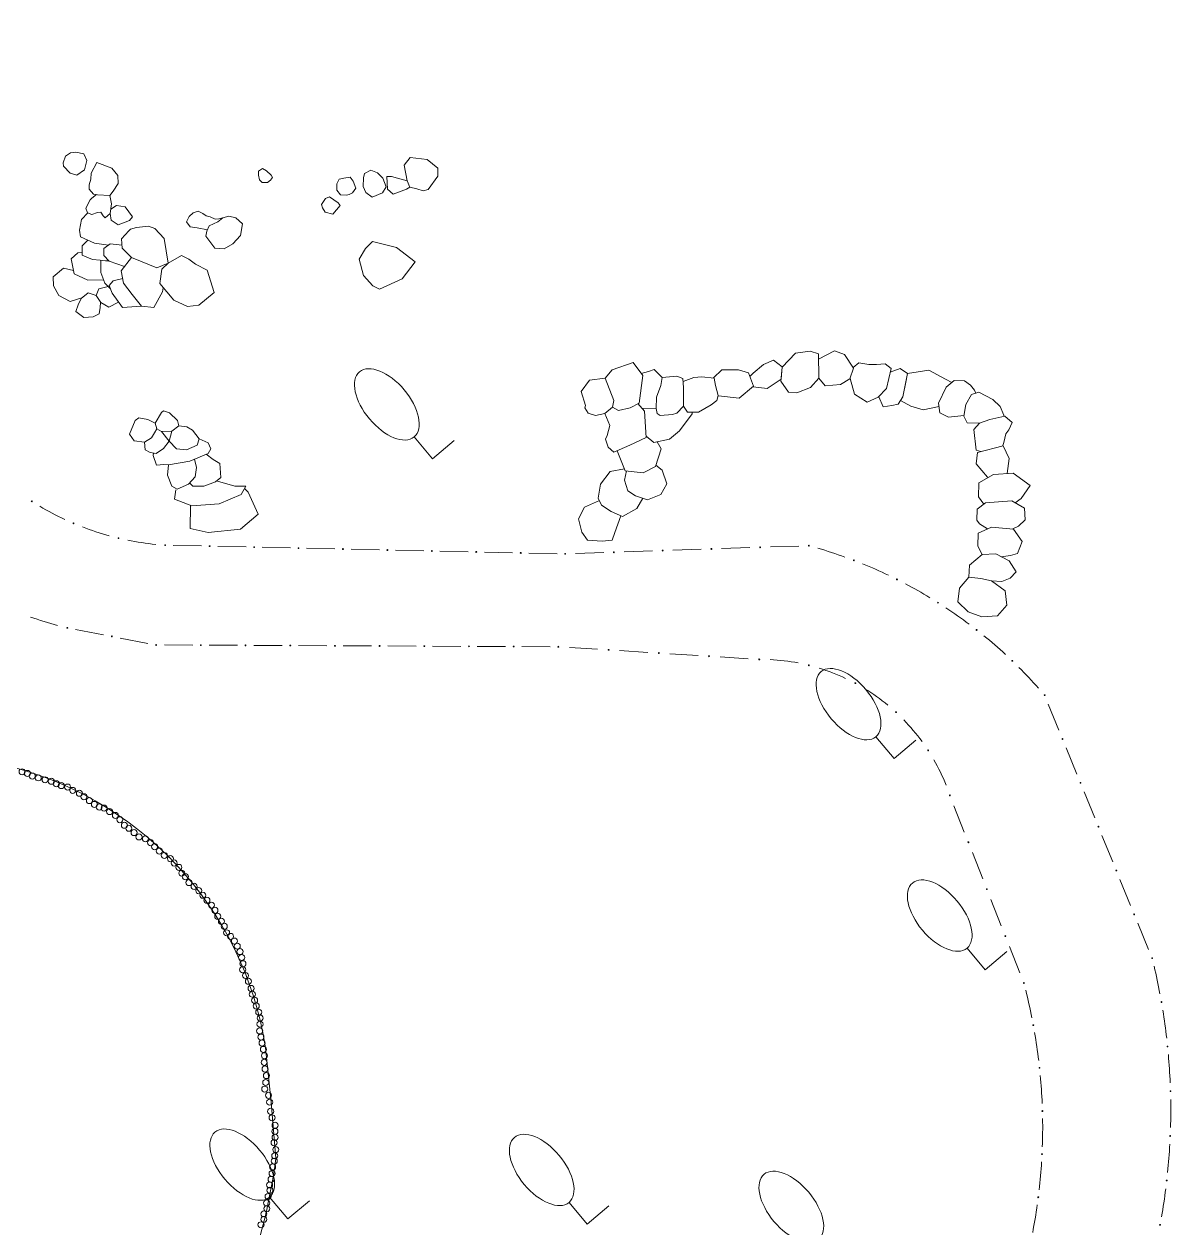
# Model space of a CAD drawing. Header units: metres. Extents: x -10443 to -4073, y -33280 to -26846.
# Drawn here: x -7822.37 to -7802.12, y -29526.97 to -29505.71 of the extents above; entities that cross this region are included whole.
import ezdxf

# ---------------------------------------------------------------- set-up
doc = ezdxf.new("R2010")
doc.units = ezdxf.units.M
doc.header["$MEASUREMENT"] = 0
doc.linetypes.add('CONTINUOUS_1', pattern=[0])
doc.linetypes.add('CONTINUOUS_2', pattern=[0])
for name, color, linetype, lineweight in [('園路', 241, 'CONTINUOUS_2', 18), ('木', 254, 'CONTINUOUS_2', 18), ('木材', 241, 'CONTINUOUS_2', 18), ('石', 241, 'CONTINUOUS_2', 18), ('護岸', 241, 'CONTINUOUS_2', 18)]:
    doc.layers.add(name, color=color, linetype=linetype, lineweight=lineweight)

msp = doc.modelspace()

# ---------------------------------------------------------------- hatches: boundary and pattern name
at = {"layer": '園路', "linetype": 'CONTINUOUS_1', "lineweight": 18}
for points in [[(-7822.224, -29514.139, 1), (-7822.239, -29514.139, 1)], [(-7821.486, -29514.528, 1), (-7821.501, -29514.528, 1)], [(-7820.693, -29514.789, 1), (-7820.708, -29514.789, 1)], [(-7819.867, -29514.913, 1), (-7819.882, -29514.913, 1)], [(-7819.083, -29514.931, 1), (-7819.098, -29514.931, 1)], [(-7818.299, -29514.948, 1), (-7818.314, -29514.948, 1)], [(-7817.514, -29514.965, 1), (-7817.529, -29514.965, 1)], [(-7816.73, -29514.982, 1), (-7816.745, -29514.982, 1)], [(-7815.946, -29514.999, 1), (-7815.961, -29514.999, 1)], [(-7811.088, -29515.009, 1), (-7811.103, -29515.009, 1)], [(-7810.227, -29514.98, 1), (-7810.242, -29514.98, 1)], [(-7809.367, -29514.951, 1), (-7809.382, -29514.951, 1)], [(-7808.506, -29514.922, 1), (-7808.521, -29514.922, 1)], [(-7815.161, -29515.016, 1), (-7815.176, -29515.016, 1)], [(-7814.377, -29515.033, 1), (-7814.392, -29515.033, 1)], [(-7813.593, -29515.05, 1), (-7813.608, -29515.05, 1)], [(-7812.809, -29515.067, 1), (-7812.824, -29515.067, 1)], [(-7811.948, -29515.038, 1), (-7811.963, -29515.038, 1)], [(-7807.714, -29515.181, 1), (-7807.729, -29515.181, 1)], [(-7806.952, -29515.517, 1), (-7806.967, -29515.517, 1)], [(-7806.227, -29515.928, 1), (-7806.242, -29515.928, 1)], [(-7821.595, -29516.373, 1), (-7821.61, -29516.373, 1)], [(-7805.547, -29516.409, 1), (-7805.562, -29516.409, 1)], [(-7820.811, -29516.524, 1), (-7820.826, -29516.524, 1)], [(-7820.027, -29516.675, 1), (-7820.042, -29516.675, 1)], [(-7819.238, -29516.678, 1), (-7819.253, -29516.678, 1)], [(-7818.449, -29516.682, 1), (-7818.464, -29516.682, 1)], [(-7817.661, -29516.685, 1), (-7817.676, -29516.685, 1)], [(-7816.872, -29516.689, 1), (-7816.887, -29516.689, 1)], [(-7816.083, -29516.692, 1), (-7816.098, -29516.692, 1)], [(-7815.295, -29516.696, 1), (-7815.31, -29516.696, 1)], [(-7814.506, -29516.699, 1), (-7814.521, -29516.699, 1)], [(-7813.717, -29516.703, 1), (-7813.732, -29516.703, 1)], [(-7812.928, -29516.706, 1), (-7812.943, -29516.706, 1)], [(-7812.042, -29516.762, 1), (-7812.057, -29516.762, 1)], [(-7811.156, -29516.818, 1), (-7811.171, -29516.818, 1)], [(-7810.269, -29516.874, 1), (-7810.284, -29516.874, 1)], [(-7809.383, -29516.93, 1), (-7809.398, -29516.93, 1)], [(-7808.508, -29517.033, 1), (-7808.523, -29517.033, 1)], [(-7804.918, -29516.955, 1), (-7804.933, -29516.955, 1)], [(-7807.686, -29517.35, 1), (-7807.701, -29517.35, 1)], [(-7804.346, -29517.561, 1), (-7804.361, -29517.561, 1)], [(-7806.968, -29517.862, 1), (-7806.983, -29517.862, 1)], [(-7804.03, -29518.335, 1), (-7804.045, -29518.335, 1)], [(-7806.401, -29518.536, 1), (-7806.416, -29518.536, 1)], [(-7803.713, -29519.109, 1), (-7803.728, -29519.109, 1)], [(-7806.018, -29519.33, 1), (-7806.033, -29519.33, 1)], [(-7803.397, -29519.883, 1), (-7803.412, -29519.883, 1)], [(-7805.692, -29520.158, 1), (-7805.707, -29520.158, 1)], [(-7803.081, -29520.657, 1), (-7803.096, -29520.657, 1)], [(-7805.366, -29520.986, 1), (-7805.381, -29520.986, 1)], [(-7802.764, -29521.431, 1), (-7802.779, -29521.431, 1)], [(-7805.04, -29521.814, 1), (-7805.055, -29521.814, 1)], [(-7802.448, -29522.205, 1), (-7802.463, -29522.205, 1)], [(-7804.714, -29522.642, 1), (-7804.729, -29522.642, 1)], [(-7802.284, -29522.979, 1), (-7802.299, -29522.979, 1)], [(-7804.546, -29523.386, 1), (-7804.561, -29523.386, 1)], [(-7802.176, -29523.762, 1), (-7802.191, -29523.762, 1)], [(-7804.436, -29524.141, 1), (-7804.451, -29524.141, 1)], [(-7802.124, -29524.551, 1), (-7802.139, -29524.551, 1)], [(-7804.385, -29524.903, 1), (-7804.4, -29524.903, 1)], [(-7802.129, -29525.342, 1), (-7802.144, -29525.342, 1)], [(-7804.393, -29525.665, 1), (-7804.408, -29525.665, 1)], [(-7802.191, -29526.13, 1), (-7802.206, -29526.13, 1)], [(-7804.459, -29526.425, 1), (-7804.474, -29526.425, 1)], [(-7802.308, -29526.912, 1), (-7802.323, -29526.912, 1)]]:
    msp.add_hatch(color=241, dxfattribs=at).paths.add_polyline_path(points, flags=0)

# ---------------------------------------------------------------- linework, layer by layer
at = {"layer": '園路', "color": 1, "linetype": 'CONTINUOUS_1', "lineweight": 18}
for p, q in [((-7819.233, -29514.927), (-7819.733, -29514.917)), ((-7818.448, -29514.945), (-7818.948, -29514.934)), ((-7817.664, -29514.962), (-7818.164, -29514.951)), ((-7816.88, -29514.979), (-7817.38, -29514.968)), ((-7816.095, -29514.996), (-7816.595, -29514.985)), ((-7815.311, -29515.013), (-7815.811, -29515.002)), ((-7810.415, -29514.986), (-7810.915, -29515.003)), ((-7809.554, -29514.957), (-7810.054, -29514.974)), ((-7808.694, -29514.928), (-7809.194, -29514.945)), ((-7814.527, -29515.03), (-7815.027, -29515.019)), ((-7813.743, -29515.047), (-7814.242, -29515.036)), ((-7812.958, -29515.064), (-7813.458, -29515.053)), ((-7812.136, -29515.044), (-7812.636, -29515.061)), ((-7811.275, -29515.015), (-7811.775, -29515.032)), ((-7820.965, -29516.496), (-7821.456, -29516.401)), ((-7820.181, -29516.646), (-7820.672, -29516.552)), ((-7819.39, -29516.677), (-7819.89, -29516.675)), ((-7818.601, -29516.681), (-7819.101, -29516.679)), ((-7817.813, -29516.685), (-7818.313, -29516.682)), ((-7817.024, -29516.688), (-7817.524, -29516.686)), ((-7816.235, -29516.692), (-7816.735, -29516.689)), ((-7815.446, -29516.695), (-7815.946, -29516.693)), ((-7814.658, -29516.699), (-7815.158, -29516.696)), ((-7813.869, -29516.702), (-7814.369, -29516.7)), ((-7813.08, -29516.706), (-7813.58, -29516.703)), ((-7812.243, -29516.75), (-7812.742, -29516.718)), ((-7811.357, -29516.806), (-7811.856, -29516.774)), ((-7810.47, -29516.862), (-7810.969, -29516.83)), ((-7809.584, -29516.917), (-7810.083, -29516.886)), ((-7804.101, -29518.18), (-7804.29, -29517.717)), ((-7803.784, -29518.954), (-7803.973, -29518.491)), ((-7803.468, -29519.728), (-7803.657, -29519.265)), ((-7805.771, -29519.977), (-7805.954, -29519.512)), ((-7803.152, -29520.502), (-7803.341, -29520.039)), ((-7805.445, -29520.805), (-7805.628, -29520.34)), ((-7802.835, -29521.276), (-7803.024, -29520.813)), ((-7805.119, -29521.633), (-7805.302, -29521.168)), ((-7802.519, -29522.05), (-7802.708, -29521.587)), ((-7804.793, -29522.461), (-7804.976, -29521.996))]:
    msp.add_line(p, q, dxfattribs=at)
for centre in [(-7822.231, -29514.139), (-7821.493, -29514.528), (-7820.7, -29514.789), (-7819.875, -29514.913), (-7819.091, -29514.931), (-7818.306, -29514.948), (-7817.522, -29514.965), (-7816.738, -29514.982), (-7815.953, -29514.999), (-7811.095, -29515.009), (-7810.235, -29514.98), (-7809.374, -29514.951), (-7808.514, -29514.922), (-7815.169, -29515.016), (-7814.385, -29515.033), (-7813.6, -29515.05), (-7812.816, -29515.067), (-7811.956, -29515.038), (-7807.722, -29515.181), (-7806.96, -29515.517), (-7806.235, -29515.928), (-7821.602, -29516.373), (-7805.554, -29516.409), (-7820.818, -29516.524), (-7820.034, -29516.675), (-7819.246, -29516.678), (-7818.457, -29516.682), (-7817.668, -29516.685), (-7816.879, -29516.689), (-7816.091, -29516.692), (-7815.302, -29516.696), (-7814.513, -29516.699), (-7813.725, -29516.703), (-7812.936, -29516.706), (-7812.049, -29516.762), (-7811.163, -29516.818), (-7810.277, -29516.874), (-7809.39, -29516.93), (-7808.515, -29517.033), (-7804.925, -29516.955), (-7807.693, -29517.35), (-7804.353, -29517.561), (-7806.976, -29517.862), (-7804.037, -29518.335), (-7806.408, -29518.536), (-7803.721, -29519.109), (-7806.026, -29519.33), (-7803.404, -29519.883), (-7805.699, -29520.158), (-7803.088, -29520.657), (-7805.373, -29520.986), (-7802.772, -29521.431), (-7805.047, -29521.814), (-7802.455, -29522.205), (-7804.721, -29522.642), (-7802.292, -29522.979), (-7804.554, -29523.386), (-7802.184, -29523.762), (-7804.444, -29524.141), (-7802.132, -29524.551), (-7804.393, -29524.903), (-7802.137, -29525.342), (-7804.4, -29525.665), (-7802.198, -29526.13), (-7804.466, -29526.425), (-7802.316, -29526.912)]:
    msp.add_circle(centre, 0.0075, dxfattribs=at)
for centre, radius, start, end in [((-7819.548, -29509.949), 4.975, 239.297, 245.0554), ((-7819.548, -29509.949), 4.975, 248.9219, 254.6803), ((-7819.548, -29509.949), 4.975, 258.5467, 264.3051), ((-7810.714, -29522.988), 8.361, 70.1753, 73.6017), ((-7810.714, -29522.988), 8.361, 64.4635, 67.8899), ((-7810.714, -29522.988), 8.361, 58.7517, 62.1781), ((-7810.714, -29522.988), 8.361, 53.0399, 56.4663), ((-7819.667, -29508.615), 7.996, 251.1436, 254.7261), ((-7810.714, -29522.988), 8.361, 47.3281, 50.7545), ((-7809.363, -29520.449), 3.519, 79.1911, 87.3309), ((-7809.363, -29520.449), 3.519, 64.8075, 72.9473), ((-7810.714, -29522.988), 8.361, 41.6163, 45.0427), ((-7809.363, -29520.449), 3.519, 50.424, 58.5638), ((-7809.363, -29520.449), 3.519, 36.0404, 44.1802), ((-7809.363, -29520.449), 3.519, 21.6568, 29.7966), ((-7813.182, -29524.879), 11.055, 10.6524, 13.2437), ((-7814.294, -29525.188), 9.906, 11.2386, 14.1306), ((-7813.182, -29524.879), 11.055, 6.5537, 9.145), ((-7814.294, -29525.188), 9.906, 6.8252, 9.7172), ((-7813.182, -29524.879), 11.055, 2.4549, 5.0463), ((-7814.294, -29525.188), 9.906, 2.4117, 5.3037), ((-7813.182, -29524.879), 11.055, 358.3562, 0.9476), ((-7814.294, -29525.188), 9.906, 357.9982, 0.8902), ((-7813.182, -29524.879), 11.055, 354.2575, 356.8488), ((-7814.294, -29525.188), 9.906, 353.5848, 356.4768), ((-7813.182, -29524.879), 11.055, 350.1588, 352.7501), ((-7814.294, -29525.188), 9.906, 349.1713, 352.0633)]:
    msp.add_arc(centre, radius, start, end, dxfattribs=at)
at = {"layer": '木', "color": 1, "linetype": 'CONTINUOUS_1', "lineweight": 18}
for p, q in [((-7815.16, -29513.386), (-7815.481, -29513.003)), ((-7814.777, -29513.064), (-7815.16, -29513.386)), ((-7807.011, -29518.678), (-7807.332, -29518.295)), ((-7806.628, -29518.356), (-7807.011, -29518.678)), ((-7805.401, -29522.409), (-7805.723, -29522.026)), ((-7805.018, -29522.088), (-7805.401, -29522.409)), ((-7817.711, -29526.806), (-7818.033, -29526.423)), ((-7817.328, -29526.485), (-7817.711, -29526.806)), ((-7812.426, -29526.9), (-7812.748, -29526.517)), ((-7812.043, -29526.578), (-7812.426, -29526.9))]:
    msp.add_line(p, q, dxfattribs=at)
for centre in [(-7815.963, -29512.428), (-7807.814, -29517.72), (-7806.205, -29521.452), (-7818.515, -29525.849), (-7813.23, -29525.942), (-7808.824, -29526.594)]:
    msp.add_ellipse(centre, major_axis=(-0.482, 0.575), ratio=0.533333, dxfattribs=at)
at = {"layer": '木材', "color": 4, "linetype": 'CONTINUOUS_2', "lineweight": 18}
for centre in [(-7822.401, -29518.914), (-7822.307, -29518.942), (-7822.222, -29518.989), (-7822.115, -29519.021), (-7821.996, -29519.055), (-7821.885, -29519.081), (-7821.797, -29519.124), (-7821.709, -29519.157), (-7821.599, -29519.183), (-7821.506, -29519.243), (-7821.389, -29519.293), (-7821.31, -29519.354), (-7821.212, -29519.422), (-7821.124, -29519.49), (-7821.04, -29519.535), (-7820.953, -29519.554), (-7820.857, -29519.617), (-7820.754, -29519.684), (-7820.676, -29519.76), (-7820.595, -29519.857), (-7820.517, -29519.911), (-7820.425, -29519.987), (-7820.338, -29520.063), (-7820.224, -29520.097), (-7820.134, -29520.165), (-7820.062, -29520.237), (-7819.979, -29520.313), (-7819.892, -29520.391), (-7819.782, -29520.447), (-7819.717, -29520.524), (-7819.634, -29520.601), (-7819.582, -29520.703), (-7819.52, -29520.765), (-7819.456, -29520.869), (-7819.365, -29520.936), (-7819.282, -29521.012), (-7819.211, -29521.094), (-7819.139, -29521.182), (-7819.058, -29521.268), (-7818.998, -29521.359), (-7818.947, -29521.464), (-7818.883, -29521.552), (-7818.833, -29521.64), (-7818.792, -29521.756), (-7818.722, -29521.82), (-7818.653, -29521.903), (-7818.604, -29521.992), (-7818.555, -29522.087), (-7818.525, -29522.192), (-7818.508, -29522.409), (-7818.503, -29522.303), (-7818.458, -29522.51), (-7818.407, -29522.611), (-7818.36, -29522.737), (-7818.337, -29522.84), (-7818.297, -29522.947), (-7818.268, -29523.048), (-7818.224, -29523.157), (-7818.199, -29523.261), (-7818.208, -29523.488), (-7818.202, -29523.369), (-7818.185, -29523.598), (-7818.165, -29523.702), (-7818.142, -29523.814), (-7818.123, -29523.927), (-7818.128, -29524.043), (-7818.112, -29524.161), (-7818.101, -29524.399), (-7818.089, -29524.276), (-7818.119, -29524.516), (-7818.052, -29524.625), (-7818.031, -29524.746), (-7818.014, -29524.908), (-7817.989, -29525.022), (-7817.936, -29525.154), (-7817.953, -29525.463), (-7817.938, -29525.262), (-7817.935, -29525.367), (-7817.923, -29525.584), (-7817.979, -29525.89), (-7817.95, -29525.787), (-7817.942, -29525.693), (-7818.006, -29526.109), (-7817.988, -29526.005), (-7818.033, -29526.207), (-7818.027, -29526.301), (-7818.084, -29526.525), (-7818.059, -29526.411), (-7818.134, -29526.718), (-7818.081, -29526.626), (-7818.184, -29526.911), (-7818.134, -29526.815)]:
    msp.add_circle(centre, 0.0535, dxfattribs=at)
at = {"layer": '石', "color": 4, "linetype": 'CONTINUOUS_2', "lineweight": 18, "flags": 128}
for points in [[(-7821.547, -29507.987), (-7821.633, -29508.048), (-7821.678, -29508.165), (-7821.669, -29508.221), (-7821.55, -29508.344), (-7821.432, -29508.383), (-7821.302, -29508.285), (-7821.259, -29508.121), (-7821.313, -29508.007), (-7821.454, -29507.977), (-7821.547, -29507.987)], [(-7821.181, -29508.347), (-7821.08, -29508.156), (-7820.815, -29508.256), (-7820.713, -29508.386), (-7820.703, -29508.526), (-7820.792, -29508.664), (-7820.852, -29508.739), (-7821.069, -29508.727), (-7821.142, -29508.718), (-7821.219, -29508.63), (-7821.216, -29508.55), (-7821.186, -29508.454), (-7821.181, -29508.347)], [(-7815.606, -29508.483), (-7815.656, -29508.206), (-7815.549, -29508.069), (-7815.249, -29508.103), (-7815.064, -29508.258), (-7815.063, -29508.401), (-7815.231, -29508.637), (-7815.323, -29508.659), (-7815.433, -29508.624), (-7815.555, -29508.591), (-7815.606, -29508.483)], [(-7818.067, -29508.512), (-7818.165, -29508.51), (-7818.21, -29508.463), (-7818.228, -29508.379), (-7818.226, -29508.309), (-7818.157, -29508.265), (-7818.09, -29508.305), (-7818.003, -29508.381), (-7817.983, -29508.421), (-7818.016, -29508.469), (-7818.067, -29508.512)], [(-7816.674, -29508.733), (-7816.78, -29508.73), (-7816.843, -29508.645), (-7816.846, -29508.537), (-7816.804, -29508.453), (-7816.721, -29508.433), (-7816.61, -29508.414), (-7816.555, -29508.488), (-7816.51, -29508.613), (-7816.567, -29508.692), (-7816.629, -29508.72), (-7816.674, -29508.733)], [(-7816.127, -29508.341), (-7816.248, -29508.294), (-7816.36, -29508.353), (-7816.377, -29508.43), (-7816.382, -29508.58), (-7816.336, -29508.686), (-7816.224, -29508.769), (-7816.037, -29508.693), (-7815.977, -29508.586), (-7816.033, -29508.432), (-7816.127, -29508.341)], [(-7815.606, -29508.483), (-7815.883, -29508.404), (-7815.965, -29508.407), (-7815.954, -29508.631), (-7815.849, -29508.719), (-7815.616, -29508.626), (-7815.555, -29508.591)], [(-7820.852, -29508.739), (-7820.82, -29508.887), (-7820.847, -29509.056), (-7820.936, -29509.133), (-7820.972, -29509.1), (-7821.012, -29509.035), (-7821.07, -29509.042), (-7821.171, -29509.074), (-7821.248, -29509.046), (-7821.275, -29508.965), (-7821.201, -29508.819), (-7821.169, -29508.787), (-7821.085, -29508.725)], [(-7816.825, -29508.87), (-7816.977, -29508.764), (-7817.043, -29508.795), (-7817.117, -29508.9), (-7817.101, -29508.957), (-7817.05, -29509.035), (-7816.917, -29509.067), (-7816.787, -29508.919), (-7816.825, -29508.87)], [(-7821.239, -29509.049), (-7821.351, -29509.164), (-7821.39, -29509.351), (-7821.369, -29509.471), (-7821.125, -29509.584), (-7820.877, -29509.616)], [(-7820.847, -29509.056), (-7820.83, -29509.178), (-7820.703, -29509.258), (-7820.504, -29509.183), (-7820.454, -29509.116), (-7820.579, -29508.942), (-7820.732, -29508.919), (-7820.835, -29508.979)], [(-7819.129, -29509.345), (-7819.308, -29509.31), (-7819.432, -29509.291), (-7819.501, -29509.207), (-7819.454, -29509.113), (-7819.38, -29509.048), (-7819.293, -29509.015), (-7819.211, -29509.056), (-7819.151, -29509.1), (-7819.083, -29509.119), (-7818.993, -29509.155), (-7818.929, -29509.152), (-7818.857, -29509.135)], [(-7819.141, -29509.37), (-7819.158, -29509.459), (-7819, -29509.669), (-7818.835, -29509.679), (-7818.682, -29509.596), (-7818.544, -29509.445), (-7818.509, -29509.243), (-7818.628, -29509.134), (-7818.752, -29509.104), (-7818.855, -29509.134), (-7818.945, -29509.203), (-7819.098, -29509.274), (-7819.141, -29509.37)], [(-7820.519, -29509.362), (-7820.645, -29509.507), (-7820.633, -29509.67), (-7820.471, -29509.837), (-7820.025, -29510.019), (-7819.822, -29509.936), (-7819.894, -29509.502), (-7820.059, -29509.322), (-7820.172, -29509.279), (-7820.384, -29509.305), (-7820.488, -29509.332), (-7820.519, -29509.362)], [(-7821.241, -29509.53), (-7821.34, -29509.627), (-7821.338, -29509.794), (-7821.156, -29509.868), (-7821.02, -29509.882), (-7820.927, -29509.896), (-7820.873, -29509.891)], [(-7820.592, -29509.995), (-7820.864, -29509.901), (-7820.956, -29509.798), (-7820.96, -29509.674), (-7820.846, -29509.594), (-7820.637, -29509.615)], [(-7816.208, -29510.333), (-7816.378, -29510.15), (-7816.452, -29509.862), (-7816.337, -29509.678), (-7816.218, -29509.554), (-7815.79, -29509.657), (-7815.466, -29509.91), (-7815.691, -29510.21), (-7816.092, -29510.395), (-7816.208, -29510.333)], [(-7820.964, -29510.231), (-7821.241, -29510.236), (-7821.483, -29510.121), (-7821.537, -29509.858), (-7821.416, -29509.754), (-7821.338, -29509.749)], [(-7821.011, -29509.883), (-7821.014, -29510.1), (-7820.943, -29510.285), (-7820.845, -29510.379)], [(-7820.471, -29509.837), (-7820.652, -29510.072), (-7820.61, -29510.287), (-7820.461, -29510.49), (-7820.291, -29510.692), (-7820.077, -29510.719), (-7819.92, -29510.439), (-7819.911, -29510.368)], [(-7819.587, -29509.799), (-7819.822, -29509.936), (-7819.937, -29510.04), (-7819.971, -29510.296), (-7819.725, -29510.589), (-7819.479, -29510.7), (-7819.284, -29510.679), (-7819.013, -29510.452), (-7819.137, -29510.058), (-7819.341, -29509.954), (-7819.46, -29509.862), (-7819.587, -29509.799)], [(-7821.345, -29510.544), (-7821.554, -29510.611), (-7821.753, -29510.507), (-7821.847, -29510.332), (-7821.852, -29510.176), (-7821.67, -29510.024), (-7821.494, -29510.067)], [(-7820.301, -29510.691), (-7820.627, -29510.72), (-7820.812, -29510.467), (-7820.864, -29510.33), (-7820.793, -29510.249), (-7820.625, -29510.207)], [(-7821.092, -29510.504), (-7821.237, -29510.457), (-7821.361, -29510.556), (-7821.41, -29510.67), (-7821.451, -29510.787), (-7821.311, -29510.894), (-7821.146, -29510.883), (-7821.041, -29510.832), (-7821.022, -29510.719), (-7821.019, -29510.628)], [(-7820.698, -29510.623), (-7820.87, -29510.709), (-7821.014, -29510.631), (-7821.093, -29510.508), (-7821.045, -29510.388), (-7820.881, -29510.345)], [(-7808.344, -29511.534), (-7808.339, -29511.967), (-7808.483, -29512.128), (-7808.729, -29512.223), (-7808.875, -29512.21), (-7809.009, -29512.017), (-7808.987, -29511.772), (-7808.75, -29511.525), (-7808.492, -29511.491), (-7808.344, -29511.534)], [(-7808.339, -29511.967), (-7808.226, -29512.103), (-7807.955, -29512.074), (-7807.791, -29511.976), (-7807.727, -29511.787), (-7807.883, -29511.545), (-7808.063, -29511.481), (-7808.343, -29511.627)], [(-7811.982, -29512.478), (-7811.872, -29512.537), (-7811.671, -29512.489), (-7811.51, -29512.404), (-7811.447, -29511.919), (-7811.617, -29511.687), (-7811.986, -29511.82), (-7812.11, -29511.964)], [(-7811.462, -29512.496), (-7811.211, -29512.501), (-7811.204, -29512.298), (-7811.129, -29512.096), (-7811.104, -29511.955), (-7811.243, -29511.814), (-7811.344, -29511.846), (-7811.473, -29511.883)], [(-7810.111, -29512.279), (-7809.742, -29512.32), (-7809.49, -29512.108), (-7809.579, -29511.87), (-7809.756, -29511.816), (-7810.053, -29511.817), (-7810.199, -29511.961)], [(-7809.499, -29512.115), (-7809.248, -29512.149), (-7809.006, -29511.983), (-7808.987, -29511.766), (-7809.141, -29511.646), (-7809.318, -29511.725), (-7809.495, -29511.874), (-7809.554, -29511.937)], [(-7807.788, -29511.969), (-7807.708, -29512.249), (-7807.486, -29512.388), (-7807.294, -29512.3), (-7807.146, -29512.148), (-7807.063, -29511.796), (-7807.169, -29511.711), (-7807.32, -29511.725), (-7807.458, -29511.725), (-7807.633, -29511.694), (-7807.732, -29511.779)], [(-7807.077, -29511.856), (-7806.901, -29511.795), (-7806.776, -29511.881), (-7806.805, -29512.036), (-7806.854, -29512.293), (-7806.937, -29512.426), (-7807.05, -29512.447), (-7807.201, -29512.471), (-7807.28, -29512.294)], [(-7812.11, -29511.964), (-7811.958, -29512.359), (-7811.982, -29512.478), (-7812.118, -29512.589), (-7812.281, -29512.623), (-7812.408, -29512.581), (-7812.469, -29512.487), (-7812.457, -29512.446), (-7812.531, -29512.202), (-7812.386, -29512.003), (-7812.11, -29511.964)], [(-7811.211, -29512.501), (-7811.193, -29512.591), (-7811.139, -29512.624), (-7810.921, -29512.608), (-7810.846, -29512.585), (-7810.729, -29512.461), (-7810.727, -29512.127), (-7810.737, -29511.973), (-7810.842, -29511.931), (-7811.104, -29511.955)], [(-7810.729, -29512.461), (-7810.659, -29512.563), (-7810.465, -29512.563), (-7810.239, -29512.437), (-7810.139, -29512.357), (-7810.114, -29512.269), (-7810.163, -29512.097), (-7810.184, -29511.963), (-7810.401, -29511.944), (-7810.542, -29511.956), (-7810.734, -29512.021)], [(-7806.216, -29512.463), (-7806.498, -29512.524), (-7806.712, -29512.459), (-7806.895, -29512.358), (-7806.854, -29512.293), (-7806.776, -29511.881), (-7806.4, -29511.823), (-7806.103, -29511.983), (-7805.992, -29512.043)], [(-7805.778, -29512.626), (-7806.048, -29512.656), (-7806.201, -29512.575), (-7806.224, -29512.404), (-7806.09, -29512.126), (-7805.949, -29512.007), (-7805.767, -29512.01), (-7805.662, -29512.088), (-7805.589, -29512.179), (-7805.569, -29512.228)], [(-7805.502, -29512.759), (-7805.721, -29512.751), (-7805.78, -29512.638), (-7805.742, -29512.43), (-7805.646, -29512.254), (-7805.514, -29512.21), (-7805.27, -29512.344), (-7805.138, -29512.467), (-7805.073, -29512.617), (-7805.072, -29512.637)], [(-7812.118, -29512.589), (-7812.029, -29512.8), (-7812.073, -29512.975), (-7812.106, -29513.041), (-7812.055, -29513.182), (-7811.959, -29513.271), (-7811.673, -29513.148), (-7811.386, -29513.01), (-7811.417, -29512.548), (-7811.532, -29512.415)], [(-7820.053, -29512.762), (-7820.183, -29512.696), (-7820.339, -29512.668), (-7820.406, -29512.714), (-7820.505, -29512.956), (-7820.42, -29513.07), (-7820.241, -29513.095), (-7820.116, -29513.016), (-7820.062, -29512.929), (-7820.024, -29512.86)], [(-7819.941, -29512.573), (-7820.053, -29512.762), (-7820.024, -29512.86), (-7819.939, -29512.905), (-7819.76, -29512.903), (-7819.636, -29512.805), (-7819.656, -29512.711), (-7819.8, -29512.577), (-7819.904, -29512.542), (-7819.941, -29512.573)], [(-7811.388, -29512.986), (-7811.252, -29513.099), (-7810.976, -29513.041), (-7810.8, -29512.897), (-7810.573, -29512.594), (-7810.577, -29512.563)], [(-7805.477, -29513.26), (-7805.562, -29513.234), (-7805.605, -29512.871), (-7805.501, -29512.759), (-7805.318, -29512.694), (-7805.055, -29512.633), (-7804.927, -29512.748), (-7804.988, -29512.877), (-7805.037, -29512.946), (-7805.075, -29513.098), (-7805.093, -29513.152), (-7805.097, -29513.165)], [(-7819.806, -29513.075), (-7819.674, -29513.214), (-7819.497, -29513.229), (-7819.311, -29513.147), (-7819.278, -29513.035), (-7819.392, -29512.881), (-7819.496, -29512.825), (-7819.636, -29512.805), (-7819.76, -29512.903), (-7819.806, -29513.075)], [(-7819.939, -29512.905), (-7819.806, -29513.075), (-7819.907, -29513.208), (-7820.034, -29513.297), (-7820.139, -29513.28), (-7820.229, -29513.228), (-7820.241, -29513.095)], [(-7819.278, -29513.035), (-7819.117, -29513.105), (-7819.067, -29513.211), (-7819.119, -29513.293), (-7819.44, -29513.432), (-7819.817, -29513.497), (-7819.897, -29513.49), (-7820.028, -29513.498), (-7820.088, -29513.33), (-7820.081, -29513.289)], [(-7811.898, -29513.245), (-7811.756, -29513.6), (-7811.438, -29513.638), (-7811.223, -29513.527), (-7811.12, -29513.211), (-7811.194, -29513.087)], [(-7805.362, -29513.714), (-7805.562, -29513.48), (-7805.539, -29513.275), (-7805.088, -29513.162), (-7804.977, -29513.382), (-7805.012, -29513.647)], [(-7819.819, -29513.497), (-7819.835, -29513.678), (-7819.76, -29513.869), (-7819.662, -29513.922), (-7819.464, -29513.834), (-7819.349, -29513.709), (-7819.323, -29513.543), (-7819.358, -29513.397)], [(-7819.446, -29513.815), (-7819.388, -29513.869), (-7819.193, -29513.869), (-7818.986, -29513.797), (-7818.892, -29513.719), (-7818.909, -29513.471), (-7819.026, -29513.399), (-7819.154, -29513.309)], [(-7811.732, -29513.603), (-7811.766, -29513.764), (-7811.707, -29513.953), (-7811.577, -29514.043), (-7811.362, -29514.111), (-7811.125, -29514.018), (-7811.024, -29513.832), (-7811.105, -29513.589), (-7811.215, -29513.503)], [(-7811.769, -29513.567), (-7812.019, -29513.615), (-7812.194, -29513.836), (-7812.231, -29514.084), (-7812.177, -29514.204), (-7812.004, -29514.321), (-7811.804, -29514.405), (-7811.552, -29514.264), (-7811.447, -29514.084)], [(-7805.425, -29514.189), (-7805.518, -29514.058), (-7805.513, -29513.81), (-7805.254, -29513.663), (-7804.906, -29513.64), (-7804.607, -29513.861), (-7804.765, -29514.089), (-7804.874, -29514.164)], [(-7819.688, -29513.934), (-7819.713, -29514.103), (-7819.407, -29514.22), (-7818.92, -29514.185), (-7818.533, -29514.02), (-7818.451, -29513.869), (-7818.645, -29513.869), (-7818.953, -29513.785)], [(-7819.43, -29514.212), (-7819.433, -29514.616), (-7819.115, -29514.691), (-7818.544, -29514.633), (-7818.235, -29514.366), (-7818.409, -29513.979), (-7818.475, -29513.913)], [(-7812.212, -29514.127), (-7812.477, -29514.241), (-7812.58, -29514.448), (-7812.52, -29514.683), (-7812.423, -29514.825), (-7812.161, -29514.842), (-7811.987, -29514.826), (-7811.942, -29514.69), (-7811.831, -29514.393)], [(-7805.362, -29514.626), (-7805.502, -29514.538), (-7805.551, -29514.473), (-7805.546, -29514.278), (-7805.395, -29514.167), (-7805.165, -29514.149), (-7804.933, -29514.129), (-7804.711, -29514.261), (-7804.697, -29514.467), (-7804.817, -29514.578), (-7804.925, -29514.629)], [(-7805.455, -29515.079), (-7805.533, -29514.931), (-7805.526, -29514.701), (-7805.289, -29514.593), (-7804.905, -29514.631), (-7804.751, -29514.846), (-7804.833, -29515.063), (-7804.954, -29515.096), (-7805.12, -29515.116)], [(-7805.692, -29515.475), (-7805.677, -29515.266), (-7805.455, -29515.079), (-7805.217, -29515.064), (-7804.978, -29515.192), (-7804.857, -29515.384), (-7804.961, -29515.496), (-7805.11, -29515.557), (-7805.291, -29515.541)], [(-7805.692, -29515.475), (-7805.856, -29515.671), (-7805.883, -29515.911), (-7805.702, -29516.088), (-7805.459, -29516.181), (-7805.184, -29516.162), (-7805.02, -29515.972), (-7805.05, -29515.721), (-7805.291, -29515.541), (-7805.48, -29515.499), (-7805.692, -29515.475)]]:
    msp.add_lwpolyline(points, dxfattribs=at)
at = {"layer": '護岸', "color": 1, "lineweight": 18, "flags": 128}
msp.add_lwpolyline([(-7912.45, -29581.862), (-7918.543, -29585.261), (-7918.892, -29584.432), (-7919.487, -29584.063), (-7919.631, -29583.657), (-7920.146, -29583.134), (-7920.457, -29582.659), (-7920.509, -29582.23), (-7920.912, -29581.514), (-7921.218, -29580.705), (-7921.428, -29579.702), (-7921.1, -29578.57), (-7921.441, -29577.815), (-7921.62, -29576.685), (-7921.344, -29576.307), (-7921.314, -29576.003), (-7920.979, -29575.547), (-7920.813, -29574.851), (-7920.49, -29574.097), (-7919.859, -29573.095), (-7919.816, -29572.476, -0.288423), (-7918.81, -29571.11), (-7918.581, -29570.411), (-7918.358, -29569.775), (-7917.989, -29568.752), (-7917.639, -29568.504), (-7917.279, -29567.66), (-7917.023, -29567.191), (-7916.753, -29566.501), (-7916.316, -29566.114), (-7915.988, -29565.62), (-7915.84, -29565.122), (-7915.484, -29564.761), (-7915.325, -29563.775), (-7915.273, -29563.314), (-7914.96, -29562.876), (-7915.002, -29562.301), (-7914.707, -29560.939), (-7914.33, -29559.7, 0.194338), (-7917.22, -29546.765, 0.069516), (-7923.025, -29539.812), (-7924.976, -29538.062), (-7925.905, -29536.865), (-7927.1, -29536.237), (-7928.19, -29535.644), (-7928.948, -29534.702), (-7929.929, -29534.723), (-7930.151, -29534.316), (-7930.235, -29533.574), (-7930.46, -29533.411), (-7930.917, -29532.971), (-7931.3, -29532.161), (-7931.314, -29531.643, -0.024416), (-7931.642, -29531.023, -0.125332), (-7932.78, -29529.052), (-7933.201, -29527.981, 0.231484), (-7934.194, -29527.13), (-7934.671, -29526.652), (-7934.879, -29525.484, -0.264542), (-7936.216, -29524.65), (-7936.552, -29524.426), (-7936.657, -29524.056), (-7936.857, -29523.823), (-7937.169, -29524.031), (-7938.551, -29523.928, 0.025048), (-7939.01, -29523.963), (-7939.431, -29524.182), (-7939.618, -29524.088), (-7940.04, -29524.215), (-7940.211, -29524.025), (-7940.101, -29523.77), (-7940.304, -29520.437), (-7939.766, -29520.321), (-7938.368, -29520.417), (-7937.261, -29520.146), (-7936.807, -29519.697), (-7936.373, -29519.63), (-7936.31, -29519.62), (-7934.652, -29518.95), (-7934.636, -29519.014), (-7934.494, -29518.655), (-7933.889, -29518.262), (-7933.356, -29517.94), (-7932.78, -29517.573), (-7932.341, -29517.254, -0.101763), (-7930.792, -29515.702), (-7930.233, -29515.485, -0.124184), (-7928.386, -29513.623), (-7927.286, -29512.617, -0.076263), (-7925.912, -29511.349), (-7925.666, -29511.151), (-7925.093, -29510.775), (-7924.916, -29510.71), (-7924.547, -29510.483), (-7924.427, -29510.037, 0.12791), (-7923.562, -29509.261, -0.12455), (-7922.705, -29508.017, 0.042697), (-7921.253, -29506.928, -0.143457), (-7920.251, -29505.61, -0.24416), (-7916.01, -29502.496), (-7914.313, -29501.685), (-7914.019, -29501.214), (-7912.337, -29499.863), (-7910.137, -29498.324), (-7908.073, -29497.231), (-7906.706, -29496.348), (-7905.48, -29495.237, -0.056829), (-7902.436, -29492.995, -0.036659), (-7897.846, -29491.108), (-7897.015, -29490.91), (-7896.202, -29490.283), (-7895.07, -29489.579), (-7894.411, -29489.146), (-7893.7, -29488.484), (-7893.216, -29488.145, -0.222982), (-7891.693, -29486.57), (-7891.316, -29486.502), (-7891.082, -29486.074), (-7888.441, -29483.145), (-7888.37, -29482.739), (-7887.804, -29482.412), (-7887.196, -29481.704), (-7886.723, -29480.913), (-7886.337, -29480.588, -0.123015), (-7883.749, -29477.429), (-7882.062, -29476.161, -0.129953), (-7879.918, -29474.593), (-7876.575, -29472.216), (-7872.917, -29471.105), (-7872.318, -29470.588), (-7871.084, -29470.388), (-7869.982, -29469.676), (-7868.422, -29468.997), (-7867.466, -29468.793), (-7864.066, -29467.339), (-7862.978, -29467.032), (-7862.623, -29466.86), (-7862.018, -29465.781), (-7861.321, -29465.767), (-7860.755, -29465.578), (-7859.888, -29464.858), (-7859.698, -29464.054), (-7860.132, -29463.405), (-7859.18, -29461.795), (-7858.439, -29460.672, -0.222516), (-7856.241, -29455.341), (-7855.569, -29454.811), (-7854.332, -29454.105), (-7852.287, -29453.774, -0.125683), (-7846.07, -29453.631), (-7839.624, -29455.718), (-7836.702, -29456.426), (-7836.082, -29456.91), (-7833.788, -29458.073), (-7832.161, -29459.106), (-7830.976, -29460.124), (-7830.114, -29460.486), (-7829.127, -29461.689), (-7827.574, -29463.12), (-7824.963, -29465.154), (-7823.152, -29466.944), (-7821.527, -29468.842), (-7819.952, -29469.481), (-7819.547, -29469.965), (-7817.905, -29470.861), (-7817.095, -29471.218), (-7815.793, -29471.773), (-7815.06, -29472.084), (-7813.805, -29472.113), (-7812.721, -29471.873), (-7811.412, -29472.329), (-7809.619, -29473.554, -0.376867), (-7808.603, -29477.905), (-7810.031, -29478.461), (-7811.372, -29479.585), (-7814.83, -29479.869), (-7819.656, -29478.088), (-7820.364, -29478.162), (-7821.829, -29479.024), (-7824.693, -29482.344), (-7826.484, -29485.472), (-7827.36, -29486.756), (-7827.419, -29487.223), (-7828.163, -29488.869), (-7828.778, -29489.236), (-7828.866, -29489.837), (-7829.65, -29490.297), (-7830.175, -29491.183), (-7830.503, -29492.578), (-7831.483, -29495.278, 0.089045), (-7831.874, -29505.042, 0.164021), (-7829.786, -29511.434), (-7829.314, -29512.444), (-7828.82, -29512.823), (-7827.479, -29514.775), (-7825.884, -29516.793, 0.188853), (-7822.833, -29518.768, -0.31035), (-7818.103, -29523.784), (-7818.006, -29524.748), (-7817.922, -29525.742, -0.135695), (-7820.185, -29531.02, 0.046883), (-7821.873, -29533.913), (-7822.154, -29534.795), (-7822.208, -29535.199), (-7822.513, -29535.744), (-7822.746, -29536.222), (-7822.969, -29536.562), (-7826.09, -29535.446), (-7825.627, -29534.418), (-7826.501, -29533.347), (-7828.047, -29533.36), (-7830.703, -29532.479), (-7830.495, -29531.323), (-7830.325, -29529.811), (-7829.931, -29528.324), (-7829.918, -29528.191), (-7829.628, -29526.754), (-7829.68, -29525.611), (-7829.867, -29524.794, 0.110139), (-7830.54, -29522.264), (-7831.542, -29522.374), (-7834.724, -29517.698), (-7835.571, -29516.728), (-7837.263, -29514.672), (-7837.59, -29513.183), (-7838.299, -29511.362, -0.14227), (-7838.219, -29502.627), (-7837.117, -29496.853), (-7836.34, -29493.44), (-7835.487, -29489.215), (-7834.517, -29486.163), (-7833.215, -29483.706), (-7832.823, -29481.895), (-7832.747, -29478.825), (-7832.667, -29477.569), (-7833.058, -29475.821), (-7834.441, -29474.774), (-7834.275, -29474.108), (-7834.733, -29473.602), (-7836.657, -29472.664), (-7838.187, -29472.333), (-7840.085, -29471.916), (-7845.18, -29471.158), (-7847.378, -29471.561), (-7848.847, -29471.361), (-7850.121, -29471.294), (-7851.466, -29471.968), (-7852.084, -29472.353), (-7853.124, -29472.665), (-7854.294, -29473.449), (-7855.965, -29474.53), (-7858.437, -29476.374), (-7860.704, -29478.326), (-7861.925, -29479.58), (-7863.398, -29481.162), (-7866.587, -29482.702), (-7868.181, -29483.216), (-7870.553, -29484.218), (-7871.139, -29484.561), (-7872.425, -29484.833), (-7872.857, -29485.163), (-7873.666, -29485.391), (-7874.218, -29485.832), (-7874.735, -29486.145), (-7874.89, -29486.418), (-7875.577, -29486.83), (-7875.965, -29486.826), (-7877.2, -29487.357), (-7877.9, -29487.857), (-7878.785, -29488.281), (-7879.386, -29488.873), (-7881.048, -29490.466), (-7881.916, -29491.709), (-7882.919, -29493.013), (-7883.469, -29493.532), (-7883.965, -29493.56), (-7884.742, -29494.344), (-7885.799, -29495.004), (-7887.432, -29495.698), (-7888.184, -29495.835), (-7889.394, -29496.278), (-7890.397, -29496.824), (-7891.153, -29496.865), (-7892.08, -29497.082), (-7892.903, -29497.279), (-7893.828, -29497.407), (-7894.289, -29497.564), (-7895.002, -29498.206), (-7895.718, -29497.994), (-7896.456, -29497.822), (-7897.487, -29497.601), (-7897.914, -29497.792), (-7898.217, -29498.026), (-7898.909, -29498.563), (-7899.866, -29499.333), (-7900.181, -29499.96), (-7900.698, -29500.443), (-7901.439, -29500.914), (-7902.125, -29501.283), (-7903.527, -29501.732), (-7905.304, -29502.413), (-7907.873, -29503.514), (-7909.358, -29505.039), (-7910.674, -29507.125), (-7911.816, -29508.892), (-7912.156, -29509.486), (-7912.633, -29509.952), (-7913.205, -29510.267), (-7914.008, -29510.996), (-7914.78, -29511.973), (-7915.155, -29512.608), (-7915.562, -29512.998), (-7916.064, -29513.162), (-7917.263, -29513.936), (-7918.367, -29515.093), (-7918.46, -29515.65), (-7919.938, -29517.471), (-7920.365, -29517.914), (-7920.636, -29518.332), (-7921.465, -29519.335), (-7921.737, -29519.663), (-7922.01, -29520.086), (-7922.466, -29520.703), (-7923.144, -29520.996), (-7923.762, -29521.733), (-7923.902, -29523.286), (-7923.954, -29524.137), (-7923.329, -29526.256), (-7922.953, -29527.28), (-7922.205, -29528.349), (-7921.568, -29529.482), (-7920.874, -29531.104), (-7920.767, -29531.935), (-7920.519, -29533.122), (-7919.804, -29534.367), (-7919.125, -29535.477), (-7918.83, -29535.801), (-7918.522, -29535.872), (-7917.197, -29537.791), (-7916.6, -29539.014), (-7916.566, -29539.316), (-7916.089, -29540.002), (-7915.821, -29540.151), (-7914.042, -29542.743), (-7913.045, -29543.84), (-7912.728, -29544.518), (-7912.224, -29544.831), (-7911.256, -29546.325), (-7909.986, -29548.299), (-7909.916, -29548.592), (-7909.511, -29549.075), (-7909.099, -29549.828), (-7908.93, -29550.488), (-7908.964, -29551.022), (-7908.826, -29551.619), (-7908.417, -29552.133), (-7908.058, -29552.744), (-7907.947, -29553.661), (-7907.747, -29554.097), (-7908.09, -29555.362), (-7907.885, -29555.783), (-7908.408, -29560.055), (-7908.746, -29562.139), (-7909.632, -29565.991), (-7910.355, -29567.97), (-7910.93, -29569.837), (-7910.622, -29570.204), (-7911.439, -29573.333), (-7911.654, -29573.928), (-7911.64, -29574.311), (-7911.768, -29575.275), (-7912.096, -29576.106), (-7912.245, -29576.862), (-7912.461, -29578.375), (-7912.422, -29579.382), (-7912.45, -29581.862)], format="xyb", dxfattribs=at)

doc.saveas('drawing.dxf')
